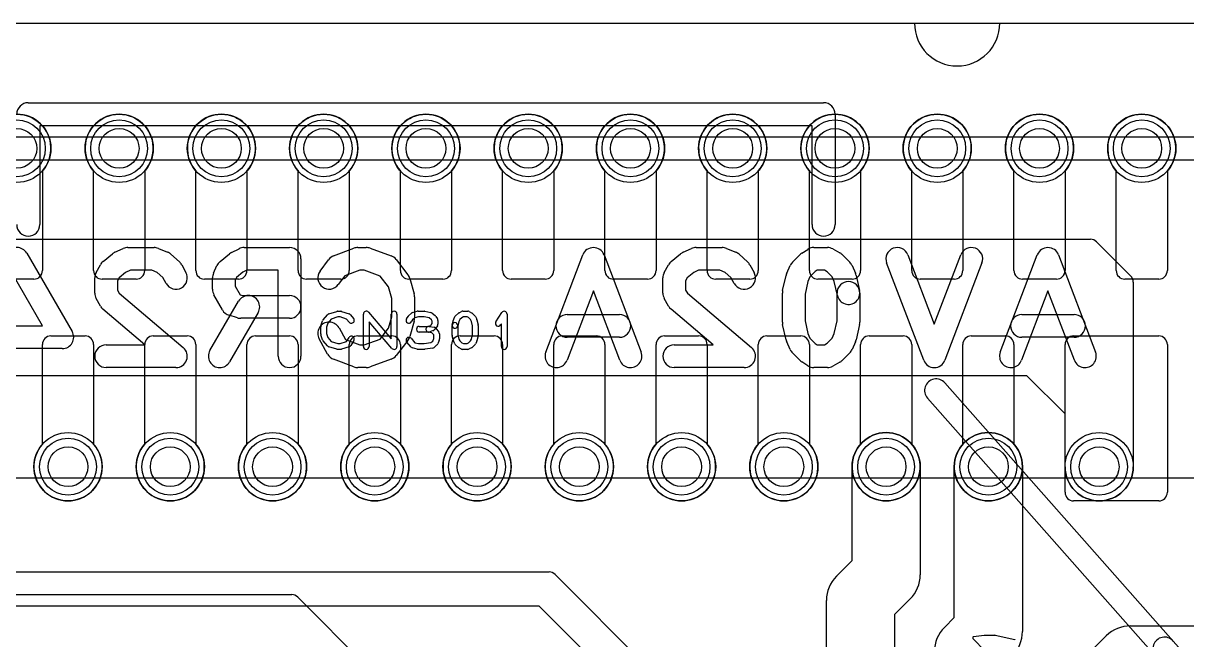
# Model space of a CAD drawing. Extents: x -3.2 to 23.2, y -0.5 to 25.
# Drawn here: x 6.46 to 16.7, y 19.58 to 25 of the extents above; entities that cross this region are included whole.
import ezdxf

# ---------------------------------------------------------------- set-up
doc = ezdxf.new("R2010")
doc.units = 0
for name, color, linetype in [('Hole', 1, 'CONTINUOUS'), ('L1', 3, 'CONTINUOUS'), ('L4', 3, 'CONTINUOUS'), ('Outline', 7, 'CONTINUOUS'), ('PartsArea-A', 111, 'CONTINUOUS'), ('PartsArea-B', 111, 'CONTINUOUS'), ('PartsSilk-A', 221, 'CONTINUOUS'), ('PartsSilk-B', 221, 'CONTINUOUS'), ('Resist-A', 2, 'CONTINUOUS'), ('Resist-B', 2, 'CONTINUOUS'), ('Silk-B', 140, 'CONTINUOUS')]:
    doc.layers.add(name, color=color, linetype=linetype)

msp = doc.modelspace()

# ---------------------------------------------------------------- linework, layer by layer
at = {"layer": 'Hole'}
for centre in [(6.4, 23.9), (7.3, 23.9), (8.2, 23.9), (9.1, 23.9), (10, 23.9), (10.9, 23.9), (11.8, 23.9), (12.7, 23.9), (13.6, 23.9), (14.5, 23.9), (15.4, 23.9), (16.3, 23.9), (6.85, 21.1), (7.75, 21.1), (8.65, 21.1), (9.55, 21.1), (10.45, 21.1), (11.35, 21.1), (12.25, 21.1), (13.15, 21.1), (14.05, 21.1), (14.95, 21.1), (15.925, 21.1)]:
    msp.add_circle(centre, 0.175, dxfattribs=at)
at = {"layer": 'L1'}
for p, q in [((6.625, 23.70157), (6.625, 22.825)), ((7.075, 22.825), (7.075, 23.70157)), ((7.525, 23.70157), (7.525, 22.825)), ((7.975, 22.825), (7.975, 23.70157)), ((8.425, 23.70157), (8.425, 22.825)), ((8.875, 22.825), (8.875, 23.70157)), ((9.325, 23.70157), (9.325, 22.825)), ((9.775, 22.825), (9.775, 23.70157)), ((10.225, 23.70157), (10.225, 22.825)), ((10.675, 22.825), (10.675, 23.70157)), ((11.125, 23.70157), (11.125, 22.825)), ((11.575, 22.825), (11.575, 23.70157)), ((12.025, 23.70157), (12.025, 22.825)), ((12.475, 22.825), (12.475, 23.70157)), ((12.925, 23.70157), (12.925, 22.825)), ((13.375, 22.825), (13.375, 23.70157)), ((13.825, 23.70157), (13.825, 22.825)), ((14.275, 22.825), (14.275, 23.70157)), ((14.725, 23.70157), (14.725, 22.825)), ((15.175, 22.825), (15.175, 23.70157)), ((15.625, 23.70157), (15.625, 22.825)), ((16.075, 22.825), (16.075, 23.70157)), ((16.525, 23.70157), (16.525, 22.825)), ((6.55, 22.75), (6.25, 22.75)), ((7.45, 22.75), (7.15, 22.75)), ((8.35, 22.75), (8.05, 22.75)), ((9.25, 22.75), (8.95, 22.75)), ((10.15, 22.75), (9.85, 22.75)), ((11.05, 22.75), (10.75, 22.75)), ((11.95, 22.75), (11.65, 22.75)), ((12.85, 22.75), (12.55, 22.75)), ((13.75, 22.75), (13.45, 22.75)), ((14.65, 22.75), (14.35, 22.75)), ((15.55, 22.75), (15.25, 22.75)), ((16.45, 22.75), (16.15, 22.75)), ((6.7, 22.25), (7, 22.25)), ((7.6, 22.25), (7.9, 22.25)), ((8.5, 22.25), (8.8, 22.25)), ((9.4, 22.25), (9.7, 22.25)), ((10.3, 22.25), (10.6, 22.25)), ((11.2, 22.25), (11.5, 22.25)), ((12.1, 22.25), (12.4, 22.25)), ((13, 22.25), (13.3, 22.25)), ((13.9, 22.25), (14.2, 22.25)), ((14.8, 22.25), (15.1, 22.25)), ((15.7, 22.25), (16.45, 22.25)), ((6.625, 21.29843), (6.625, 22.175)), ((7.075, 22.175), (7.075, 21.29843)), ((7.525, 21.29843), (7.525, 22.175)), ((7.975, 22.175), (7.975, 21.29843)), ((8.425, 21.29843), (8.425, 22.175)), ((8.875, 22.175), (8.875, 21.29843)), ((9.325, 21.29843), (9.325, 22.175)), ((9.775, 22.175), (9.775, 21.29843)), ((10.225, 21.29843), (10.225, 22.175)), ((10.675, 22.175), (10.675, 21.29843)), ((11.125, 21.29843), (11.125, 22.175)), ((11.575, 22.175), (11.575, 21.29843)), ((12.025, 21.29843), (12.025, 22.175)), ((12.475, 22.175), (12.475, 21.29843)), ((12.925, 21.29843), (12.925, 22.175)), ((13.375, 22.175), (13.375, 21.29843)), ((13.825, 21.29843), (13.825, 22.175)), ((14.275, 22.175), (14.275, 21.29843)), ((14.725, 21.29843), (14.725, 22.175)), ((15.175, 22.175), (15.175, 21.29843)), ((15.625, 20.875), (15.625, 22.175)), ((16.525, 22.175), (16.525, 20.875)), ((13.75, 20.27426), (13.75, 21.1)), ((14.35, 21.1), (14.35, 20.15)), ((14.65, 19.77426), (14.65, 21.1)), ((15.25, 21.1), (15.25, 19.65)), ((16.45, 20.8), (15.7, 20.8)), ((13.61287, 20.13713), (13.75, 20.27426)), ((4.85784, 19.975), (8.81895, 19.975)), ((8.87196, 19.95304), (10, 18.825)), ((13.525, 17.875), (13.525, 19.925)), ((14.26213, 19.93787), (14.125, 19.80074)), ((14.125, 19.80074), (14.125, 17.875)), ((14.56287, 19.68713), (14.65, 19.77426)), ((16.2, 19.7), (17.175, 19.7)), ((15.51287, 19.13713), (15.98787, 19.61213))]:
    msp.add_line(p, q, dxfattribs=at)
for centre in [(6.4, 23.9), (7.3, 23.9), (8.2, 23.9), (9.1, 23.9), (10, 23.9), (10.9, 23.9), (11.8, 23.9), (12.7, 23.9), (13.6, 23.9), (14.5, 23.9), (15.4, 23.9), (16.3, 23.9), (6.85, 21.1), (7.75, 21.1), (8.65, 21.1), (9.55, 21.1), (10.45, 21.1), (11.35, 21.1), (12.25, 21.1), (13.15, 21.1), (14.05, 21.1), (14.95, 21.1), (15.925, 21.1)]:
    msp.add_circle(centre, 0.3, dxfattribs=at)
for centre, radius, start, end in [((6.4, 23.9), 0.3, -41.409429, -138.590571), ((7.3, 23.9), 0.3, -41.409429, -138.590571), ((8.2, 23.9), 0.3, -41.409429, -138.590571), ((9.1, 23.9), 0.3, -41.409429, -138.590571), ((10, 23.9), 0.3, -41.409429, -138.590571), ((10.9, 23.9), 0.3, -41.409429, -138.590571), ((11.8, 23.9), 0.3, -41.409429, -138.590571), ((12.7, 23.9), 0.3, -41.409429, -138.590571), ((13.6, 23.9), 0.3, -41.409429, -138.590571), ((14.5, 23.9), 0.3, -41.409429, -138.590571), ((15.4, 23.9), 0.3, -41.409429, -138.590571), ((16.3, 23.9), 0.3, -41.409429, -138.590571), ((6.55, 22.825), 0.075, -90, 0), ((7.15, 22.825), 0.075, 180, -90), ((7.45, 22.825), 0.075, -90, 0), ((8.05, 22.825), 0.075, 180, -90), ((8.35, 22.825), 0.075, -90, 0), ((8.95, 22.825), 0.075, 180, -90), ((9.25, 22.825), 0.075, -90, 0), ((9.85, 22.825), 0.075, 180, -90), ((10.15, 22.825), 0.075, -90, 0), ((10.75, 22.825), 0.075, 180, -90), ((11.05, 22.825), 0.075, -90, 0), ((11.65, 22.825), 0.075, 180, -90), ((11.95, 22.825), 0.075, -90, 0), ((12.55, 22.825), 0.075, 180, -90), ((12.85, 22.825), 0.075, -90, 0), ((13.45, 22.825), 0.075, 180, -90), ((13.75, 22.825), 0.075, -90, 0), ((14.35, 22.825), 0.075, 180, -90), ((14.65, 22.825), 0.075, -90, 0), ((15.25, 22.825), 0.075, 180, -90), ((15.55, 22.825), 0.075, -90, 0), ((16.15, 22.825), 0.075, 180, -90), ((16.45, 22.825), 0.075, -90, 0), ((6.7, 22.175), 0.075, 90, 180), ((7, 22.175), 0.075, 0, 90), ((7.6, 22.175), 0.075, 90, 180), ((7.9, 22.175), 0.075, 0, 90), ((8.5, 22.175), 0.075, 90, 180), ((8.8, 22.175), 0.075, 0, 90), ((9.4, 22.175), 0.075, 90, 180), ((9.7, 22.175), 0.075, 0, 90), ((10.3, 22.175), 0.075, 90, 180), ((10.6, 22.175), 0.075, 0, 90), ((11.2, 22.175), 0.075, 90, 180), ((11.5, 22.175), 0.075, 0, 90), ((12.1, 22.175), 0.075, 90, 180), ((12.4, 22.175), 0.075, 0, 90), ((13, 22.175), 0.075, 90, 180), ((13.3, 22.175), 0.075, 0, 90), ((13.9, 22.175), 0.075, 90, 180), ((14.2, 22.175), 0.075, 0, 90), ((14.8, 22.175), 0.075, 90, 180), ((15.1, 22.175), 0.075, 0, 90), ((15.7, 22.175), 0.075, 90, 180), ((16.45, 22.175), 0.075, 0, 90), ((6.85, 21.1), 0.3, 138.590571, 41.409429), ((7.75, 21.1), 0.3, 138.590571, 41.409429), ((8.65, 21.1), 0.3, 138.590571, 41.409429), ((9.55, 21.1), 0.3, 138.590571, 41.409429), ((10.45, 21.1), 0.3, 138.590571, 41.409429), ((11.35, 21.1), 0.3, 138.590571, 41.409429), ((12.25, 21.1), 0.3, 138.590571, 41.409429), ((13.15, 21.1), 0.3, 138.590571, 41.409429), ((14.05, 21.1), 0.3, 0, 180), ((14.05, 21.1), 0.3, 138.590571, 41.409429), ((14.95, 21.1), 0.3, 0, 180), ((14.95, 21.1), 0.3, 138.590571, 41.409429), ((15.7, 20.875), 0.075, 180, -90), ((16.45, 20.875), 0.075, -90, 0), ((13.825, 19.925), 0.3, 135, 180), ((14.05, 20.15), 0.3, -45, 0), ((8.81895, 19.90003), 0.07497, 45, 90), ((14.775, 19.475), 0.3, 135, 180), ((16.2, 19.4), 0.3, 90, 135), ((14.95, 19.65), 0.3, -45, 0)]:
    msp.add_arc(centre, radius, start, end, dxfattribs=at)
at = {"layer": 'L4'}
for p, q in [((3.275, 23.1), (15.8493, 23.1)), ((15.90233, 23.07803), (16.20303, 22.77734)), ((16.225, 22.72431), (16.225, 21.1)), ((15.28906, 21.9), (4.02647, 21.9)), ((15.625, 21.56407), (15.28906, 21.9)), ((15.625, 21.1), (15.625, 21.56407)), ((4.525, 20.175), (11.08323, 20.175)), ((11.13624, 20.15304), (12.87804, 18.41124)), ((10.99645, 19.875), (4.05605, 19.875)), ((12.6, 18.27146), (10.99645, 19.875))]:
    msp.add_line(p, q, dxfattribs=at)
for centre in [(6.4, 23.9), (7.3, 23.9), (8.2, 23.9), (9.1, 23.9), (10, 23.9), (10.9, 23.9), (11.8, 23.9), (12.7, 23.9), (13.6, 23.9), (14.5, 23.9), (15.4, 23.9), (16.3, 23.9), (6.85, 21.1), (7.75, 21.1), (8.65, 21.1), (9.55, 21.1), (10.45, 21.1), (11.35, 21.1), (12.25, 21.1), (13.15, 21.1), (14.05, 21.1), (14.95, 21.1), (15.925, 21.1)]:
    msp.add_circle(centre, 0.3, dxfattribs=at)
for centre, radius, start, end in [((15.8493, 23.025), 0.075, 45, 90), ((16.15, 22.72431), 0.075, 0, 45), ((15.925, 21.1), 0.3, 180, 0), ((11.08323, 20.10003), 0.07497, 45, 90)]:
    msp.add_arc(centre, radius, start, end, dxfattribs=at)
at = {"layer": 'Outline'}
for p, q in [((5.7, 25), (14.3, 25)), ((15.05, 25), (18.05, 25))]:
    msp.add_line(p, q, dxfattribs=at)
msp.add_arc((14.675, 25), 0.375, 180, 0, dxfattribs=at)
at = {"layer": 'PartsArea-A'}
msp.add_line((1, 25), (19, 25), dxfattribs=at)
at = {"layer": 'PartsArea-B'}
for p, q in [((1, 25), (19, 25)), ((-2.65, 23.8), (22.65, 23.8))]:
    msp.add_line(p, q, dxfattribs=at)
at = {"layer": 'PartsSilk-A'}
for p, q in [((9.09508, 22.39239), (9.13397, 22.43683)), ((9.14516, 22.44418), (9.2146, 22.4664)), ((9.22222, 22.46759), (9.25, 22.46759)), ((9.2579, 22.46631), (9.32457, 22.44409)), ((9.33588, 22.43637), (9.36365, 22.40304)), ((9.45, 22.15741), (9.45, 22.44259)), ((9.49398, 22.45886), (9.69444, 22.22499)), ((9.69444, 22.22499), (9.69444, 22.44259)), ((9.74444, 22.44259), (9.74444, 22.15741)), ((9.84728, 22.42795), (9.87228, 22.45017)), ((9.88245, 22.45564), (9.92412, 22.46675)), ((9.93056, 22.46759), (9.98611, 22.46759)), ((9.99126, 22.46705), (10.04404, 22.45594)), ((10.05451, 22.451), (10.08229, 22.42878)), ((10.26117, 22.42795), (10.28617, 22.45017)), ((10.2916, 22.45384), (10.31382, 22.46495)), ((10.325, 22.46759), (10.36944, 22.46759)), ((10.38184, 22.4643), (10.40129, 22.45319)), ((10.4055, 22.45017), (10.4305, 22.42795)), ((10.61513, 22.3747), (10.66791, 22.45618)), ((10.71389, 22.44259), (10.71389, 22.15741)), ((9.075, 22.26852), (9.075, 22.33148)), ((9.07614, 22.33894), (9.09003, 22.38339)), ((9.13618, 22.36344), (9.125, 22.32766)), ((9.125, 22.32766), (9.125, 22.27234)), ((9.16702, 22.39868), (9.13618, 22.36344)), ((9.22612, 22.41759), (9.16702, 22.39868)), ((9.24594, 22.41759), (9.22612, 22.41759)), ((9.30202, 22.3989), (9.24594, 22.41759)), ((9.32523, 22.37104), (9.30202, 22.3989)), ((9.70046, 22.14114), (9.5, 22.37501)), ((9.5, 22.37501), (9.5, 22.15741)), ((9.8288, 22.40029), (9.84269, 22.42251)), ((9.88318, 22.39296), (9.8712, 22.37379)), ((9.90106, 22.40885), (9.88318, 22.39296)), ((9.93384, 22.41759), (9.90106, 22.40885)), ((9.98351, 22.41759), (9.93384, 22.41759)), ((9.94167, 22.33426), (10.0206, 22.33426)), ((10.02792, 22.40824), (9.98351, 22.41759)), ((10.0206, 22.33426), (10.0418, 22.34197)), ((10.04773, 22.3924), (10.02792, 22.40824)), ((10.02938, 22.33387), (10.07105, 22.32646)), ((10.0418, 22.34197), (10.04698, 22.34715)), ((10.04698, 22.34715), (10.05556, 22.36087)), ((10.05556, 22.37987), (10.04773, 22.3924)), ((10.05556, 22.36087), (10.05556, 22.37987)), ((10.08787, 22.42251), (10.10176, 22.40029)), ((10.10176, 22.34045), (10.08787, 22.31823)), ((10.10556, 22.38704), (10.10556, 22.3537)), ((10.23056, 22.25741), (10.23056, 22.34259)), ((10.23131, 22.34865), (10.24242, 22.3931)), ((10.24431, 22.39822), (10.25542, 22.42044)), ((10.29026, 22.37831), (10.27981, 22.33653)), ((10.28056, 22.34259), (10.28056, 22.26049)), ((10.29799, 22.39377), (10.29026, 22.37831)), ((10.31692, 22.4106), (10.29799, 22.39377)), ((10.3309, 22.41759), (10.31692, 22.4106)), ((10.3628, 22.41759), (10.3309, 22.41759)), ((10.37423, 22.41106), (10.3628, 22.41759)), ((10.39368, 22.39377), (10.37423, 22.41106)), ((10.40141, 22.37831), (10.39368, 22.39377)), ((10.41111, 22.33951), (10.40141, 22.37831)), ((10.41111, 22.26049), (10.41111, 22.33951)), ((10.43625, 22.42044), (10.44736, 22.39822)), ((10.44925, 22.3931), (10.46036, 22.34865)), ((10.46111, 22.34259), (10.46111, 22.25741)), ((10.66389, 22.35801), (10.65709, 22.34752)), ((10.66389, 22.15741), (10.66389, 22.35801)), ((9.09003, 22.21661), (9.07614, 22.26106)), ((9.125, 22.27234), (9.13618, 22.23656)), ((9.13618, 22.23656), (9.16702, 22.20132)), ((9.30023, 22.2005), (9.32324, 22.23732)), ((9.86881, 22.22942), (9.90269, 22.19071)), ((10.025, 22.28426), (9.94167, 22.28426)), ((10.05331, 22.27883), (10.02062, 22.28465)), ((10.0641, 22.29687), (10.03354, 22.28576)), ((10.06944, 22.25947), (10.05331, 22.27883)), ((10.05968, 22.20563), (10.06944, 22.22907)), ((10.06944, 22.22907), (10.06944, 22.25947)), ((10.08435, 22.3138), (10.07324, 22.30269)), ((10.08588, 22.31785), (10.11365, 22.28452)), ((10.11944, 22.26852), (10.11944, 22.22407)), ((10.24242, 22.2069), (10.23131, 22.25135)), ((10.28056, 22.26049), (10.29026, 22.22169)), ((10.29026, 22.22169), (10.29799, 22.20623)), ((10.39368, 22.20623), (10.40141, 22.22169)), ((10.40141, 22.22169), (10.41111, 22.26049)), ((10.46036, 22.25135), (10.44925, 22.2069)), ((9.13397, 22.16317), (9.09508, 22.20761)), ((9.2146, 22.1336), (9.14516, 22.15582)), ((9.16702, 22.20132), (9.22612, 22.18241)), ((9.25, 22.13241), (9.22222, 22.13241)), ((9.22612, 22.18241), (9.24594, 22.18241)), ((9.24594, 22.18241), (9.30023, 22.2005)), ((9.32457, 22.15591), (9.2579, 22.13369)), ((9.36564, 22.21082), (9.33787, 22.16638)), ((9.87008, 22.15206), (9.83119, 22.1965)), ((9.92412, 22.13325), (9.88245, 22.14436)), ((9.90269, 22.19071), (9.93384, 22.18241)), ((9.98611, 22.13241), (9.93056, 22.13241)), ((9.93384, 22.18241), (9.98412, 22.18241)), ((9.98412, 22.18241), (10.04441, 22.19205)), ((10.05951, 22.14383), (9.99006, 22.13272)), ((10.04441, 22.19205), (10.05968, 22.20563)), ((10.09717, 22.17205), (10.07217, 22.14983)), ((10.11752, 22.21446), (10.10364, 22.18113)), ((10.25542, 22.17956), (10.24431, 22.20178)), ((10.28617, 22.14983), (10.26117, 22.17205)), ((10.31382, 22.13505), (10.2916, 22.14616)), ((10.29799, 22.20623), (10.31692, 22.1894)), ((10.31692, 22.1894), (10.3309, 22.18241)), ((10.36944, 22.13241), (10.325, 22.13241)), ((10.3309, 22.18241), (10.3628, 22.18241)), ((10.3628, 22.18241), (10.37423, 22.18894)), ((10.37423, 22.18894), (10.39368, 22.20623)), ((10.40129, 22.14681), (10.38184, 22.1357)), ((10.4305, 22.17205), (10.4055, 22.14983)), ((10.44736, 22.20178), (10.43625, 22.17956))]:
    msp.add_line(p, q, dxfattribs=at)
for centre, start, end in [((9.15278, 22.42037), 107.746418, 138.811918), ((9.22222, 22.44259), 90, 107.746418), ((9.25, 22.44259), 71.579545, 90), ((9.31667, 22.42037), 39.790899, 71.579545), ((9.475, 22.44259), 40.603781, 180), ((9.71944, 22.44259), 0, 180), ((9.86389, 22.40926), 131.627831, 147.989981), ((9.88889, 22.43148), 104.925513, 131.630694), ((9.93056, 22.44259), 90, 104.92885), ((9.98611, 22.44259), 78.110161, 90), ((10.03889, 22.43148), 51.333033, 78.112983), ((10.06667, 22.40926), 32.005383, 51.345223), ((10.27778, 22.40926), 131.627831, 153.434949), ((10.30278, 22.43148), 116.565051, 131.62783), ((10.325, 22.44259), 90, 116.565051), ((10.36944, 22.44259), 60.266489, 90), ((10.38889, 22.43148), 48.372169, 60.266489), ((10.41389, 22.40926), 26.565051, 48.37217), ((10.68889, 22.44259), 0, 147.066193), ((9.1, 22.33148), 162.637772, 180), ((9.11389, 22.37593), 138.811918, 162.637772), ((9.34444, 22.38704), -140.209101, 39.800498), ((9.85, 22.38704), 147.994617, -32.010019), ((9.94167, 22.30926), 90, -90), ((10.025, 22.30926), 79.908369, -100.083264), ((10.06667, 22.30185), 39.790899, 79.916736), ((10.08056, 22.38704), 0, 32.010019), ((10.08056, 22.3537), -32.005383, 0), ((10.25556, 22.34259), 0, 180), ((10.25556, 22.34259), 165.969316, -14.03321), ((10.26667, 22.38704), 153.434949, 165.969316), ((10.425, 22.38704), 14.030684, 26.565051), ((10.43611, 22.34259), 0, 14.030684), ((10.63611, 22.36111), 147.066457, -32.933807), ((9.1, 22.26852), 180, -162.637772), ((9.34444, 22.22407), -32.005383, 147.999253), ((9.85, 22.21296), 41.188082, -138.810424), ((10.025, 22.30926), -90, -70.02141), ((10.05556, 22.32037), -70.02864, -45), ((10.06667, 22.33148), -45, -32.010019), ((10.09444, 22.26852), 0, 39.800498), ((10.09444, 22.22407), -22.605762, 0), ((10.25556, 22.25741), 180, -165.969316), ((10.43611, 22.25741), -14.030684, 0), ((9.11389, 22.22407), -162.637772, -138.811918), ((9.15278, 22.17963), -138.811918, -107.746418), ((9.22222, 22.15741), -107.746418, -90), ((9.25, 22.15741), -90, -71.579545), ((9.31667, 22.17963), -71.579545, -32.005383), ((9.475, 22.15741), 180, 0), ((9.71944, 22.15741), -139.396219, 0), ((9.88889, 22.16852), -138.811918, -104.92885), ((9.93056, 22.15741), -104.925513, -90), ((9.98611, 22.15741), -90, -80.911332), ((10.05556, 22.16852), -80.910628, -48.369306), ((10.08056, 22.19074), -48.372169, -22.608878), ((10.26667, 22.21296), -165.969316, -153.434949), ((10.27778, 22.19074), -153.434949, -131.62783), ((10.30278, 22.16852), -131.627831, -116.565051), ((10.325, 22.15741), -116.565051, -90), ((10.36944, 22.15741), -90, -60.266489), ((10.38889, 22.16852), -60.266489, -48.37217), ((10.41389, 22.19074), -48.372169, -26.565051), ((10.425, 22.21296), -26.565051, -14.030684), ((10.68889, 22.15741), 180, 0)]:
    msp.add_arc(centre, 0.025, start, end, dxfattribs=at)
at = {"layer": 'PartsSilk-B'}
for p, q in [((6.5, 24.3016), (13.5, 24.3016)), ((13.6016, 24.2), (13.6016, 23.22938)), ((13.3984, 24.0984), (6.6016, 24.0984)), ((6.6016, 24.0984), (6.6016, 23.22938)), ((13.3984, 23.22938), (13.3984, 24.0984)), ((6.48648, 22.97799), (6.88648, 22.2891)), ((7.1589, 22.90518), (7.24038, 22.97184)), ((7.26266, 22.98563), (7.33674, 23.01897)), ((7.37778, 23.02778), (7.60741, 23.02778)), ((7.64528, 23.02033), (7.72676, 22.98699)), ((7.75578, 22.96877), (7.82985, 22.90211)), ((8.18853, 22.90518), (8.27001, 22.97184)), ((8.2886, 22.98388), (8.35527, 23.01722)), ((8.4, 23.02778), (8.8, 23.02778)), ((9.18711, 22.95474), (9.36489, 23.02141)), ((9.4, 23.02778), (9.47407, 23.02778)), ((9.50794, 23.02187), (9.69313, 22.9552)), ((11.0547, 22.10782), (11.38062, 22.96338)), ((11.56752, 22.96338), (11.89345, 22.10782)), ((12.1589, 22.90518), (12.24038, 22.97184)), ((12.26266, 22.98563), (12.33674, 23.01897)), ((12.37778, 23.02778), (12.60741, 23.02778)), ((12.64528, 23.02033), (12.72676, 22.98699)), ((12.75578, 22.96877), (12.82985, 22.90211)), ((13.22559, 22.89849), (13.29225, 22.96515)), ((13.30888, 22.97855), (13.36073, 23.01189)), ((13.41481, 23.02778), (13.53333, 23.02778)), ((13.58236, 23.01493), (13.64162, 22.98159)), ((13.6633, 22.96516), (13.72997, 22.8985)), ((14.2416, 22.96338), (14.47407, 22.35312)), ((14.47407, 22.35312), (14.70655, 22.96338)), ((15.0547, 22.10782), (15.38062, 22.96338)), ((15.56752, 22.96338), (15.89345, 22.10782)), ((6.6263, 22.33889), (6.31352, 22.87757)), ((7.09777, 22.80967), (7.1348, 22.87634)), ((7.85038, 22.87635), (7.88742, 22.80968)), ((8.13084, 22.80172), (8.16047, 22.86839)), ((8.9, 22.92778), (8.9, 22.07222)), ((9.06779, 22.82063), (9.14186, 22.92063)), ((9.7382, 22.9225), (9.8419, 22.78917)), ((12.09777, 22.80967), (12.1348, 22.87634)), ((12.85038, 22.87635), (12.88742, 22.80968)), ((13.17529, 22.80172), (13.20492, 22.86839)), ((13.75064, 22.86839), (13.78027, 22.80172)), ((14.38062, 22.03662), (14.0547, 22.89218)), ((14.89345, 22.89218), (14.56752, 22.03662)), ((7.08519, 22.62778), (7.08519, 22.76111)), ((7.30035, 22.7625), (7.28519, 22.7352)), ((7.28519, 22.7352), (7.28519, 22.65369)), ((7.35679, 22.80867), (7.30035, 22.7625)), ((7.39925, 22.82778), (7.35679, 22.80867)), ((7.58774, 22.82778), (7.39925, 22.82778)), ((7.63492, 22.80847), (7.58774, 22.82778)), ((7.68365, 22.76462), (7.63492, 22.80847)), ((7.71258, 22.71254), (7.68365, 22.76462)), ((8.12222, 22.66111), (8.12222, 22.76111)), ((8.33357, 22.76544), (8.32222, 22.73989)), ((8.32222, 22.73989), (8.32222, 22.68702)), ((8.38802, 22.80998), (8.33357, 22.76544)), ((8.42361, 22.82778), (8.38802, 22.80998)), ((8.7, 22.82778), (8.42361, 22.82778)), ((8.7, 22.07222), (8.7, 22.82778)), ((9.28499, 22.77785), (9.22851, 22.70159)), ((9.41813, 22.82778), (9.28499, 22.77785)), ((9.45662, 22.82778), (9.41813, 22.82778)), ((9.59812, 22.77684), (9.45662, 22.82778)), ((9.6719, 22.68198), (9.59812, 22.77684)), ((9.85931, 22.75455), (9.89635, 22.62121)), ((12.08519, 22.62778), (12.08519, 22.76111)), ((12.30035, 22.7625), (12.28519, 22.7352)), ((12.28519, 22.7352), (12.28519, 22.65369)), ((12.35679, 22.80867), (12.30035, 22.7625)), ((12.39925, 22.82778), (12.35679, 22.80867)), ((12.58774, 22.82778), (12.39925, 22.82778)), ((12.63492, 22.80847), (12.58774, 22.82778)), ((12.68365, 22.76462), (12.63492, 22.80847)), ((12.71258, 22.71254), (12.68365, 22.76462)), ((13.13942, 22.64947), (13.16905, 22.7828)), ((13.38014, 22.7702), (13.36212, 22.72964)), ((13.42608, 22.81614), (13.38014, 22.7702)), ((13.44419, 22.82778), (13.42608, 22.81614)), ((13.50713, 22.82778), (13.44419, 22.82778)), ((13.53159, 22.81402), (13.50713, 22.82778)), ((13.57542, 22.7702), (13.53159, 22.81402)), ((13.59344, 22.72964), (13.57542, 22.7702)), ((13.78651, 22.7828), (13.81614, 22.64947)), ((7.28519, 22.65369), (7.30077, 22.62564)), ((8.32222, 22.68702), (8.36397, 22.61188)), ((9.7, 22.58081), (9.6719, 22.68198)), ((11.47407, 22.64688), (11.2416, 22.03662)), ((11.70655, 22.03662), (11.47407, 22.64688)), ((12.28519, 22.65369), (12.30077, 22.62564)), ((13.36212, 22.72964), (13.33704, 22.6168)), ((13.6209, 22.60609), (13.59344, 22.72964)), ((15.47407, 22.64688), (15.2416, 22.03662)), ((15.70655, 22.03662), (15.47407, 22.64688)), ((7.1348, 22.51255), (7.09777, 22.57922)), ((7.30077, 22.62564), (7.86459, 22.14856)), ((8.09873, 22.12247), (8.35058, 22.55581)), ((8.20889, 22.47921), (8.13481, 22.61254)), ((8.36397, 22.61188), (8.38505, 22.60556)), ((8.38505, 22.60556), (8.8, 22.60556)), ((9.7, 22.41919), (9.7, 22.58081)), ((9.9, 22.59444), (9.9, 22.40556)), ((12.1348, 22.51255), (12.09777, 22.57922)), ((12.30077, 22.62564), (12.86459, 22.14856)), ((13.13704, 22.37222), (13.13704, 22.62778)), ((13.33704, 22.6168), (13.33704, 22.3832)), ((13.61852, 22.3832), (13.61852, 22.62778)), ((13.81852, 22.62778), (13.81852, 22.37222)), ((7.52701, 22.17222), (7.15763, 22.48477)), ((8.34164, 22.40978), (8.26757, 22.432)), ((8.5235, 22.45531), (8.27165, 22.02197)), ((11.24444, 22.43889), (11.7037, 22.43889)), ((12.52701, 22.17222), (12.15763, 22.48477)), ((15.24444, 22.43889), (15.7037, 22.43889)), ((6.14815, 22.33889), (6.6263, 22.33889)), ((8.8, 22.40556), (8.37037, 22.40556)), ((9.6719, 22.31802), (9.7, 22.41919)), ((9.89635, 22.37879), (9.85931, 22.24545)), ((13.16905, 22.2172), (13.13942, 22.35053)), ((13.33704, 22.3832), (13.36212, 22.27036)), ((13.59344, 22.27036), (13.61852, 22.3832)), ((13.81614, 22.35053), (13.78651, 22.2172)), ((9.1348, 22.09033), (9.06073, 22.22366)), ((9.23557, 22.32078), (9.29177, 22.21961)), ((9.45662, 22.17222), (9.59812, 22.22316)), ((9.59812, 22.22316), (9.6719, 22.31802)), ((11.7037, 22.23889), (11.24444, 22.23889)), ((13.36212, 22.27036), (13.38014, 22.2298)), ((13.38014, 22.2298), (13.42608, 22.18386)), ((13.53159, 22.18598), (13.57542, 22.2298)), ((13.57542, 22.2298), (13.59344, 22.27036)), ((15.7037, 22.23889), (15.24444, 22.23889)), ((6.8, 22.13889), (6.14815, 22.13889)), ((7.18519, 22.17222), (7.52701, 22.17222)), ((9.29177, 22.21961), (9.41813, 22.17222)), ((9.41813, 22.17222), (9.45662, 22.17222)), ((9.8419, 22.21083), (9.7382, 22.0775)), ((12.18519, 22.17222), (12.52701, 22.17222)), ((13.20492, 22.13161), (13.17529, 22.19828)), ((13.42608, 22.18386), (13.44419, 22.17222)), ((13.44419, 22.17222), (13.50713, 22.17222)), ((13.50713, 22.17222), (13.53159, 22.18598)), ((13.78027, 22.19828), (13.75064, 22.13161)), ((9.36489, 21.97859), (9.18711, 22.04526)), ((9.69313, 22.0448), (9.50794, 21.97813)), ((13.29225, 22.03485), (13.22559, 22.10151)), ((13.36073, 21.98811), (13.30888, 22.02145)), ((13.64162, 22.01841), (13.58236, 21.98507)), ((13.72997, 22.1015), (13.6633, 22.03484)), ((7.8, 21.97222), (7.18519, 21.97222)), ((9.47407, 21.97222), (9.4, 21.97222)), ((12.8, 21.97222), (12.18519, 21.97222)), ((13.53333, 21.97222), (13.41481, 21.97222)), ((14.56644, 21.83796), (16.64446, 19.49027)), ((16.4923, 19.35559), (14.41428, 21.70328)), ((14.92117, 19.47694), (14.81446, 19.59073)), ((14.82051, 19.60749), (14.91172, 19.61887)), ((14.91296, 19.61895), (15.00665, 19.61895)), ((15.00885, 19.61871), (15.18231, 19.57961))]:
    msp.add_line(p, q, dxfattribs=at)
for centre, radius, start, end in [((6.5, 24.2), 0.1016, 90, 180), ((13.5, 24.2), 0.1016, 0, 90), ((6.5, 23.22938), 0.1016, 180, 0), ((13.5, 23.22938), 0.1016, 180, 0), ((6.4, 22.92778), 0.1, 30.139308, -149.858655), ((7.3037, 22.89444), 0.1, 114.230097, 129.286182), ((7.37778, 22.92778), 0.1, 90, 114.230097), ((7.60741, 22.92778), 0.1, 67.746396, 90), ((7.68889, 22.89444), 0.1, 48.015769, 67.746396), ((8.33333, 22.89444), 0.1, 116.570176, 129.286182), ((8.4, 22.92778), 0.1, 90, 116.570176), ((8.8, 22.92778), 0.1, 0, 90), ((9.22222, 22.86111), 0.1, 110.555375, 143.472652), ((9.4, 22.92778), 0.1, 90, 110.556752), ((9.47407, 22.92778), 0.1, 70.202417, 90), ((9.65926, 22.86111), 0.1, 37.871466, 70.200685), ((11.47407, 22.92778), 0.1, 20.854458, 159.145542), ((12.3037, 22.89444), 0.1, 114.230097, 129.286182), ((12.37778, 22.92778), 0.1, 90, 114.230097), ((12.60741, 22.92778), 0.1, 67.746396, 90), ((12.68889, 22.89444), 0.1, 48.015769, 67.746396), ((13.36296, 22.89444), 0.1, 122.739702, 135), ((13.41481, 22.92778), 0.1, 90, 122.741369), ((13.53333, 22.92778), 0.1, 60.638189, 90), ((13.59259, 22.89444), 0.1, 45.004051, 60.637656), ((14.14815, 22.92778), 0.1, 20.854458, -159.145988), ((14.8, 22.92778), 0.1, -20.854458, 159.145403), ((15.47407, 22.92778), 0.1, 20.854458, 159.145542), ((7.22222, 22.82778), 0.1, 129.286182, 150.948735), ((7.76296, 22.82778), 0.1, 29.056274, 48.015769), ((8.25185, 22.82778), 0.1, 129.286182, 156.039256), ((12.22222, 22.82778), 0.1, 129.286182, 150.948735), ((12.76296, 22.82778), 0.1, 29.056274, 48.015769), ((13.2963, 22.82778), 0.1, 135, 156.038308), ((13.65926, 22.82778), 0.1, 23.960744, 45.004297), ((7.18519, 22.76111), 0.1, 150.948735, 180), ((7.8, 22.76111), 0.1, -150.943726, 29.055334), ((8.22222, 22.76111), 0.1, 156.039256, 180), ((9.14815, 22.76111), 0.1, 143.473873, -36.527348), ((9.76296, 22.72778), 0.1, 15.527485, 37.874686), ((12.18519, 22.76111), 0.1, 150.948735, 180), ((12.8, 22.76111), 0.1, -150.943726, 29.055334), ((13.26667, 22.76111), 0.1, 156.039256, 167.470737), ((13.68889, 22.76111), 0.1, 12.526943, 23.961692), ((8.22222, 22.66111), 0.1, 180, -150.940944), ((13.23704, 22.62778), 0.1, 167.473057, 180), ((13.71852, 22.62778), 0.1, 0, 180), ((13.71852, 22.62778), 0.1, -167.473057, 12.529263), ((7.18519, 22.62778), 0.1, 180, -150.948735), ((8.43704, 22.50556), 0.1, -30.164881, 149.835558), ((8.8, 22.50556), 0.1, -90, 90), ((9.8, 22.59444), 0.1, 0, 15.524554), ((12.18519, 22.62778), 0.1, 180, -150.948735), ((7.22222, 22.56111), 0.1, -150.948735, -130.234003), ((8.2963, 22.52778), 0.1, -150.940944, -106.697049), ((11.24444, 22.33889), 0.1, 90, -90), ((11.7037, 22.33889), 0.1, -90, 90), ((12.22222, 22.56111), 0.1, -150.948735, -130.234003), ((15.24444, 22.33889), 0.1, 90, -90), ((15.7037, 22.33889), 0.1, -90, 90), ((8.37037, 22.50556), 0.1, -106.697049, -90), ((9.14815, 22.27222), 0.1, 29.051265, -150.946126), ((9.8, 22.40556), 0.1, -15.527485, 0), ((13.23704, 22.37222), 0.1, 180, -167.470737), ((13.71852, 22.37222), 0.1, -12.526943, 0), ((6.8, 22.23889), 0.1, -90, 30.141345), ((9.76296, 22.27222), 0.1, -37.871466, -15.524554), ((7.18519, 22.07222), 0.1, 90, -90), ((7.8, 22.07222), 0.1, -90, 49.763686), ((8.18519, 22.07222), 0.1, 149.835119, -30.164442), ((12.18519, 22.07222), 0.1, 90, -90), ((12.8, 22.07222), 0.1, -90, 49.763686), ((13.26667, 22.23889), 0.1, -167.473057, -156.038308), ((13.2963, 22.17222), 0.1, -156.039256, -135), ((13.65926, 22.17222), 0.1, -45.004051, -23.961692), ((13.68889, 22.23889), 0.1, -23.960744, -12.529263), ((8.8, 22.07222), 0.1, 180, 0), ((9.22222, 22.13889), 0.1, -150.948735, -110.556752), ((9.65926, 22.13889), 0.1, -70.202417, -37.874686), ((11.14815, 22.07222), 0.1, 159.145542, -20.854012), ((11.8, 22.07222), 0.1, -159.145542, 20.854597), ((13.36296, 22.10556), 0.1, -135, -122.741369), ((13.59259, 22.10556), 0.1, -60.638189, -45.004297), ((14.47407, 22.07222), 0.1, -159.145542, -20.854597), ((15.14815, 22.07222), 0.1, 159.145542, -20.854012), ((15.8, 22.07222), 0.1, -159.145542, 20.854597), ((9.4, 22.07222), 0.1, -110.555375, -90), ((9.47407, 22.07222), 0.1, -90, -70.200685), ((13.41481, 22.07222), 0.1, -122.739702, -90), ((13.53333, 22.07222), 0.1, -90, -60.637656), ((14.49036, 21.77062), 0.1016, 41.512714, -138.48687), ((14.82175, 19.59757), 0.01, 97.125016, -136.82409), ((14.91296, 19.60895), 0.01, 90, 97.125016), ((15.00665, 19.60895), 0.01, 77.297268, 90), ((15.18011, 19.56985), 0.01, 62.665924, 77.297268)]:
    msp.add_arc(centre, radius, start, end, dxfattribs=at)
at = {"layer": 'Resist-A'}
for p, q in [((3.075, 24), (16.925, 24)), ((16.925, 21), (3.075, 21))]:
    msp.add_line(p, q, dxfattribs=at)
for centre in [(6.4, 23.9), (7.3, 23.9), (8.2, 23.9), (9.1, 23.9), (10, 23.9), (10.9, 23.9), (11.8, 23.9), (12.7, 23.9), (13.6, 23.9), (14.5, 23.9), (15.4, 23.9), (16.3, 23.9), (6.85, 21.1), (7.75, 21.1), (8.65, 21.1), (9.55, 21.1), (10.45, 21.1), (11.35, 21.1), (12.25, 21.1), (13.15, 21.1), (14.05, 21.1), (14.95, 21.1), (15.925, 21.1)]:
    msp.add_circle(centre, 0.25, dxfattribs=at)
at = {"layer": 'Resist-B'}
for centre in [(6.4, 23.9), (7.3, 23.9), (8.2, 23.9), (9.1, 23.9), (10, 23.9), (10.9, 23.9), (11.8, 23.9), (12.7, 23.9), (13.6, 23.9), (14.5, 23.9), (15.4, 23.9), (16.3, 23.9), (6.85, 21.1), (7.75, 21.1), (8.65, 21.1), (9.55, 21.1), (10.45, 21.1), (11.35, 21.1), (12.25, 21.1), (13.15, 21.1), (14.05, 21.1), (14.95, 21.1), (15.925, 21.1)]:
    msp.add_circle(centre, 0.25, dxfattribs=at)
at = {"layer": 'Silk-B'}
for p, q in [((6.48648, 22.97799), (6.88648, 22.2891)), ((7.1589, 22.90518), (7.24038, 22.97184)), ((7.26266, 22.98563), (7.33674, 23.01897)), ((7.37778, 23.02778), (7.60741, 23.02778)), ((7.64528, 23.02033), (7.72676, 22.98699)), ((7.75578, 22.96877), (7.82985, 22.90211)), ((8.18853, 22.90518), (8.27001, 22.97184)), ((8.2886, 22.98388), (8.35527, 23.01722)), ((8.4, 23.02778), (8.8, 23.02778)), ((9.18711, 22.95474), (9.36489, 23.02141)), ((9.4, 23.02778), (9.47407, 23.02778)), ((9.50794, 23.02187), (9.69313, 22.9552)), ((11.0547, 22.10782), (11.38062, 22.96338)), ((11.56752, 22.96338), (11.89345, 22.10782)), ((12.1589, 22.90518), (12.24038, 22.97184)), ((12.26266, 22.98563), (12.33674, 23.01897)), ((12.37778, 23.02778), (12.60741, 23.02778)), ((12.64528, 23.02033), (12.72676, 22.98699)), ((12.75578, 22.96877), (12.82985, 22.90211)), ((13.22559, 22.89849), (13.29225, 22.96515)), ((13.30888, 22.97855), (13.36073, 23.01189)), ((13.41481, 23.02778), (13.53333, 23.02778)), ((13.58236, 23.01493), (13.64162, 22.98159)), ((13.6633, 22.96516), (13.72997, 22.8985)), ((14.2416, 22.96338), (14.47407, 22.35312)), ((14.47407, 22.35312), (14.70655, 22.96338)), ((15.0547, 22.10782), (15.38062, 22.96338)), ((15.56752, 22.96338), (15.89345, 22.10782)), ((6.6263, 22.33889), (6.31352, 22.87757)), ((7.09777, 22.80967), (7.1348, 22.87634)), ((7.85038, 22.87635), (7.88742, 22.80968)), ((8.13084, 22.80172), (8.16047, 22.86839)), ((8.9, 22.92778), (8.9, 22.07222)), ((9.06779, 22.82063), (9.14186, 22.92063)), ((9.7382, 22.9225), (9.8419, 22.78917)), ((12.09777, 22.80967), (12.1348, 22.87634)), ((12.85038, 22.87635), (12.88742, 22.80968)), ((13.17529, 22.80172), (13.20492, 22.86839)), ((13.75064, 22.86839), (13.78027, 22.80172)), ((14.38062, 22.03662), (14.0547, 22.89218)), ((14.89345, 22.89218), (14.56752, 22.03662)), ((7.08519, 22.62778), (7.08519, 22.76111)), ((7.30035, 22.7625), (7.28519, 22.7352)), ((7.28519, 22.7352), (7.28519, 22.65369)), ((7.35679, 22.80867), (7.30035, 22.7625)), ((7.39925, 22.82778), (7.35679, 22.80867)), ((7.58774, 22.82778), (7.39925, 22.82778)), ((7.63492, 22.80847), (7.58774, 22.82778)), ((7.68365, 22.76462), (7.63492, 22.80847)), ((7.71258, 22.71254), (7.68365, 22.76462)), ((8.12222, 22.66111), (8.12222, 22.76111)), ((8.33357, 22.76544), (8.32222, 22.73989)), ((8.32222, 22.73989), (8.32222, 22.68702)), ((8.38802, 22.80998), (8.33357, 22.76544)), ((8.42361, 22.82778), (8.38802, 22.80998)), ((8.7, 22.82778), (8.42361, 22.82778)), ((8.7, 22.07222), (8.7, 22.82778)), ((9.28499, 22.77785), (9.22851, 22.70159)), ((9.41813, 22.82778), (9.28499, 22.77785)), ((9.45662, 22.82778), (9.41813, 22.82778)), ((9.59812, 22.77684), (9.45662, 22.82778)), ((9.6719, 22.68198), (9.59812, 22.77684)), ((9.85931, 22.75455), (9.89635, 22.62121)), ((12.08519, 22.62778), (12.08519, 22.76111)), ((12.30035, 22.7625), (12.28519, 22.7352)), ((12.28519, 22.7352), (12.28519, 22.65369)), ((12.35679, 22.80867), (12.30035, 22.7625)), ((12.39925, 22.82778), (12.35679, 22.80867)), ((12.58774, 22.82778), (12.39925, 22.82778)), ((12.63492, 22.80847), (12.58774, 22.82778)), ((12.68365, 22.76462), (12.63492, 22.80847)), ((12.71258, 22.71254), (12.68365, 22.76462)), ((13.13942, 22.64947), (13.16905, 22.7828)), ((13.38014, 22.7702), (13.36212, 22.72964)), ((13.42608, 22.81614), (13.38014, 22.7702)), ((13.44419, 22.82778), (13.42608, 22.81614)), ((13.50713, 22.82778), (13.44419, 22.82778)), ((13.53159, 22.81402), (13.50713, 22.82778)), ((13.57542, 22.7702), (13.53159, 22.81402)), ((13.59344, 22.72964), (13.57542, 22.7702)), ((13.78651, 22.7828), (13.81614, 22.64947)), ((7.28519, 22.65369), (7.30077, 22.62564)), ((8.32222, 22.68702), (8.36397, 22.61188)), ((9.7, 22.58081), (9.6719, 22.68198)), ((11.47407, 22.64688), (11.2416, 22.03662)), ((11.70655, 22.03662), (11.47407, 22.64688)), ((12.28519, 22.65369), (12.30077, 22.62564)), ((13.36212, 22.72964), (13.33704, 22.6168)), ((13.6209, 22.60609), (13.59344, 22.72964)), ((15.47407, 22.64688), (15.2416, 22.03662)), ((15.70655, 22.03662), (15.47407, 22.64688)), ((7.1348, 22.51255), (7.09777, 22.57922)), ((7.30077, 22.62564), (7.86459, 22.14856)), ((8.09873, 22.12247), (8.35058, 22.55581)), ((8.20889, 22.47921), (8.13481, 22.61254)), ((8.36397, 22.61188), (8.38505, 22.60556)), ((8.38505, 22.60556), (8.8, 22.60556)), ((9.7, 22.41919), (9.7, 22.58081)), ((9.9, 22.59444), (9.9, 22.40556)), ((12.1348, 22.51255), (12.09777, 22.57922)), ((12.30077, 22.62564), (12.86459, 22.14856)), ((13.13704, 22.37222), (13.13704, 22.62778)), ((13.33704, 22.6168), (13.33704, 22.3832)), ((13.61852, 22.3832), (13.61852, 22.62778)), ((13.81852, 22.62778), (13.81852, 22.37222)), ((7.52701, 22.17222), (7.15763, 22.48477)), ((8.34164, 22.40978), (8.26757, 22.432)), ((8.5235, 22.45531), (8.27165, 22.02197)), ((11.24444, 22.43889), (11.7037, 22.43889)), ((12.52701, 22.17222), (12.15763, 22.48477)), ((15.24444, 22.43889), (15.7037, 22.43889)), ((6.14815, 22.33889), (6.6263, 22.33889)), ((8.8, 22.40556), (8.37037, 22.40556)), ((9.6719, 22.31802), (9.7, 22.41919)), ((9.89635, 22.37879), (9.85931, 22.24545)), ((13.16905, 22.2172), (13.13942, 22.35053)), ((13.33704, 22.3832), (13.36212, 22.27036)), ((13.59344, 22.27036), (13.61852, 22.3832)), ((13.81614, 22.35053), (13.78651, 22.2172)), ((9.1348, 22.09033), (9.06073, 22.22366)), ((9.23557, 22.32078), (9.29177, 22.21961)), ((9.45662, 22.17222), (9.59812, 22.22316)), ((9.59812, 22.22316), (9.6719, 22.31802)), ((11.7037, 22.23889), (11.24444, 22.23889)), ((13.36212, 22.27036), (13.38014, 22.2298)), ((13.38014, 22.2298), (13.42608, 22.18386)), ((13.53159, 22.18598), (13.57542, 22.2298)), ((13.57542, 22.2298), (13.59344, 22.27036)), ((15.7037, 22.23889), (15.24444, 22.23889)), ((6.8, 22.13889), (6.14815, 22.13889)), ((7.18519, 22.17222), (7.52701, 22.17222)), ((9.29177, 22.21961), (9.41813, 22.17222)), ((9.41813, 22.17222), (9.45662, 22.17222)), ((9.8419, 22.21083), (9.7382, 22.0775)), ((12.18519, 22.17222), (12.52701, 22.17222)), ((13.20492, 22.13161), (13.17529, 22.19828)), ((13.42608, 22.18386), (13.44419, 22.17222)), ((13.44419, 22.17222), (13.50713, 22.17222)), ((13.50713, 22.17222), (13.53159, 22.18598)), ((13.78027, 22.19828), (13.75064, 22.13161)), ((9.36489, 21.97859), (9.18711, 22.04526)), ((9.69313, 22.0448), (9.50794, 21.97813)), ((13.29225, 22.03485), (13.22559, 22.10151)), ((13.36073, 21.98811), (13.30888, 22.02145)), ((13.64162, 22.01841), (13.58236, 21.98507)), ((13.72997, 22.1015), (13.6633, 22.03484)), ((7.8, 21.97222), (7.18519, 21.97222)), ((9.47407, 21.97222), (9.4, 21.97222)), ((12.8, 21.97222), (12.18519, 21.97222)), ((13.53333, 21.97222), (13.41481, 21.97222)), ((14.92117, 19.47694), (14.81446, 19.59073)), ((14.82051, 19.60749), (14.91172, 19.61887)), ((14.91296, 19.61895), (15.00665, 19.61895)), ((15.00885, 19.61871), (15.18231, 19.57961))]:
    msp.add_line(p, q, dxfattribs=at)
for centre, radius, start, end in [((6.4, 22.92778), 0.1, 30.139308, -149.858655), ((7.3037, 22.89444), 0.1, 114.230097, 129.286182), ((7.37778, 22.92778), 0.1, 90, 114.230097), ((7.60741, 22.92778), 0.1, 67.746396, 90), ((7.68889, 22.89444), 0.1, 48.015769, 67.746396), ((8.33333, 22.89444), 0.1, 116.570176, 129.286182), ((8.4, 22.92778), 0.1, 90, 116.570176), ((8.8, 22.92778), 0.1, 0, 90), ((9.22222, 22.86111), 0.1, 110.555375, 143.472652), ((9.4, 22.92778), 0.1, 90, 110.556752), ((9.47407, 22.92778), 0.1, 70.202417, 90), ((9.65926, 22.86111), 0.1, 37.871466, 70.200685), ((11.47407, 22.92778), 0.1, 20.854458, 159.145542), ((12.3037, 22.89444), 0.1, 114.230097, 129.286182), ((12.37778, 22.92778), 0.1, 90, 114.230097), ((12.60741, 22.92778), 0.1, 67.746396, 90), ((12.68889, 22.89444), 0.1, 48.015769, 67.746396), ((13.36296, 22.89444), 0.1, 122.739702, 135), ((13.41481, 22.92778), 0.1, 90, 122.741369), ((13.53333, 22.92778), 0.1, 60.638189, 90), ((13.59259, 22.89444), 0.1, 45.004051, 60.637656), ((14.14815, 22.92778), 0.1, 20.854458, -159.145988), ((14.8, 22.92778), 0.1, -20.854458, 159.145403), ((15.47407, 22.92778), 0.1, 20.854458, 159.145542), ((7.22222, 22.82778), 0.1, 129.286182, 150.948735), ((7.76296, 22.82778), 0.1, 29.056274, 48.015769), ((8.25185, 22.82778), 0.1, 129.286182, 156.039256), ((12.22222, 22.82778), 0.1, 129.286182, 150.948735), ((12.76296, 22.82778), 0.1, 29.056274, 48.015769), ((13.2963, 22.82778), 0.1, 135, 156.038308), ((13.65926, 22.82778), 0.1, 23.960744, 45.004297), ((7.18519, 22.76111), 0.1, 150.948735, 180), ((7.8, 22.76111), 0.1, -150.943726, 29.055334), ((8.22222, 22.76111), 0.1, 156.039256, 180), ((9.14815, 22.76111), 0.1, 143.473873, -36.527348), ((9.76296, 22.72778), 0.1, 15.527485, 37.874686), ((12.18519, 22.76111), 0.1, 150.948735, 180), ((12.8, 22.76111), 0.1, -150.943726, 29.055334), ((13.26667, 22.76111), 0.1, 156.039256, 167.470737), ((13.68889, 22.76111), 0.1, 12.526943, 23.961692), ((8.22222, 22.66111), 0.1, 180, -150.940944), ((13.23704, 22.62778), 0.1, 167.473057, 180), ((13.71852, 22.62778), 0.1, 0, 180), ((13.71852, 22.62778), 0.1, -167.473057, 12.529263), ((7.18519, 22.62778), 0.1, 180, -150.948735), ((8.43704, 22.50556), 0.1, -30.164881, 149.835558), ((8.8, 22.50556), 0.1, -90, 90), ((9.8, 22.59444), 0.1, 0, 15.524554), ((12.18519, 22.62778), 0.1, 180, -150.948735), ((7.22222, 22.56111), 0.1, -150.948735, -130.234003), ((8.2963, 22.52778), 0.1, -150.940944, -106.697049), ((11.24444, 22.33889), 0.1, 90, -90), ((11.7037, 22.33889), 0.1, -90, 90), ((12.22222, 22.56111), 0.1, -150.948735, -130.234003), ((15.24444, 22.33889), 0.1, 90, -90), ((15.7037, 22.33889), 0.1, -90, 90), ((8.37037, 22.50556), 0.1, -106.697049, -90), ((9.14815, 22.27222), 0.1, 29.051265, -150.946126), ((9.8, 22.40556), 0.1, -15.527485, 0), ((13.23704, 22.37222), 0.1, 180, -167.470737), ((13.71852, 22.37222), 0.1, -12.526943, 0), ((6.8, 22.23889), 0.1, -90, 30.141345), ((9.76296, 22.27222), 0.1, -37.871466, -15.524554), ((7.18519, 22.07222), 0.1, 90, -90), ((7.8, 22.07222), 0.1, -90, 49.763686), ((8.18519, 22.07222), 0.1, 149.835119, -30.164442), ((12.18519, 22.07222), 0.1, 90, -90), ((12.8, 22.07222), 0.1, -90, 49.763686), ((13.26667, 22.23889), 0.1, -167.473057, -156.038308), ((13.2963, 22.17222), 0.1, -156.039256, -135), ((13.65926, 22.17222), 0.1, -45.004051, -23.961692), ((13.68889, 22.23889), 0.1, -23.960744, -12.529263), ((8.8, 22.07222), 0.1, 180, 0), ((9.22222, 22.13889), 0.1, -150.948735, -110.556752), ((9.65926, 22.13889), 0.1, -70.202417, -37.874686), ((11.14815, 22.07222), 0.1, 159.145542, -20.854012), ((11.8, 22.07222), 0.1, -159.145542, 20.854597), ((13.36296, 22.10556), 0.1, -135, -122.741369), ((13.59259, 22.10556), 0.1, -60.638189, -45.004297), ((14.47407, 22.07222), 0.1, -159.145542, -20.854597), ((15.14815, 22.07222), 0.1, 159.145542, -20.854012), ((15.8, 22.07222), 0.1, -159.145542, 20.854597), ((9.4, 22.07222), 0.1, -110.555375, -90), ((9.47407, 22.07222), 0.1, -90, -70.200685), ((13.41481, 22.07222), 0.1, -122.739702, -90), ((13.53333, 22.07222), 0.1, -90, -60.637656), ((14.82175, 19.59757), 0.01, 97.125016, -136.82409), ((14.91296, 19.60895), 0.01, 90, 97.125016), ((15.00665, 19.60895), 0.01, 77.297268, 90), ((15.18011, 19.56985), 0.01, 62.665924, 77.297268), ((16.50009, 19.50008), 0.1016, 41.512714, -138.48646)]:
    msp.add_arc(centre, radius, start, end, dxfattribs=at)

doc.saveas('drawing.dxf')
